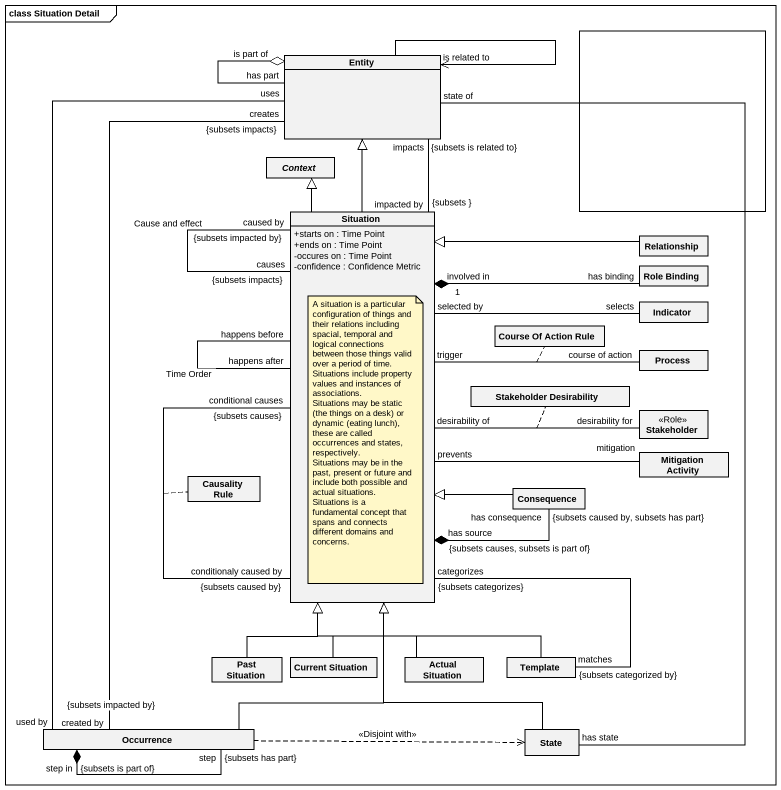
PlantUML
@startuml
mainframe class Situation Detail
allowmixing
hide circle
hide empty members
skinparam classAttributeIconSize 0
rectangle " " as rectangle1
class "Entity" as Entity_
abstract class Context
class Situation {
  +starts on : Time Point
  +ends on : Time Point
  -occures on : Time Point
  -confidence : Confidence Metric
}
class Relationship
class "Role Binding" as Role_Binding
class Indicator
class "Course Of Action Rule" as Course_Of_Action_Rule
class "Process" as Process_
class "Stakeholder Desirability" as Stakeholder_Desirability
class Stakeholder <<Role>>
class "Mitigation Activity" as Mitigation_Activity
class "Causality Rule" as Causality_Rule
class Consequence
class "Past Situation" as Past_Situation
class "Current Situation" as Current_Situation
class "Actual Situation" as Actual_Situation
class Template
class Occurrence
class "State" as State_
Entity_ "is part of" o-- "has part" Entity_
Entity_ --> "is related to" Entity_
Situation -up-|> Entity_
Situation "impacted by\n{subsets }" -up- "impacts\n{subsets is related to}" Entity_
Situation -up-|> Context
Situation "happens before" -- "happens after" Situation : Time Order
Situation "conditionaly caused by\n{subsets caused by}" -- "conditional causes\n{subsets causes}" Situation
(Situation, Situation) .. Causality_Rule
Situation "causes\n{subsets impacts}" -- "caused by\n{subsets impacted by}" Situation : Cause and effect
Situation "has source\n{subsets causes, subsets is part of}" *-right- "has consequence\n{subsets caused by, subsets has part}" Consequence
Relationship -left-|> Situation
Role_Binding "has binding" -left-* "involved in\n1" Situation
Indicator "selects" -left- "selected by" Situation
Process_ "course of action" -left- "trigger" Situation
(Process_, Situation) .. Course_Of_Action_Rule
Stakeholder "desirability for" -left- "desirability of" Situation
(Stakeholder, Situation) .. Stakeholder_Desirability
Mitigation_Activity "mitigation" -left- "prevents" Situation
Consequence -left-|> Situation
Past_Situation -up-|> Situation
Current_Situation -up-|> Situation
Actual_Situation -up-|> Situation
Template -up-|> Situation
Template "matches\n{subsets categorized by}" -up- "categorizes\n{subsets categorizes}" Situation
Occurrence "created by\n{subsets impacted by}" -up- "creates\n{subsets impacts}" Entity_
Occurrence "used by" -up- "uses" Entity_
Occurrence -up-|> Situation
Occurrence "step in\n{subsets is part of}" *-- "step\n{subsets has part}" Occurrence
Occurrence .right.> State_ : <<Disjoint with>>
State_ "has state" -up- "state of" Entity_
State_ -up-|> Situation
note bottom of Situation
  A situation is a particular configuration of things and their relations including spacial, temporal and logical connections between those things valid over a period of time. Situations include property values and instances of associations.
  Situations may be static (the things on a desk) or dynamic (eating lunch), these are called occurrences and states, respectively.
  Situations may be in the past, present or future and include both possible and actual situations.
  Situations is a fundamental concept that spans and connects different domains and concerns.
end note
@enduml
